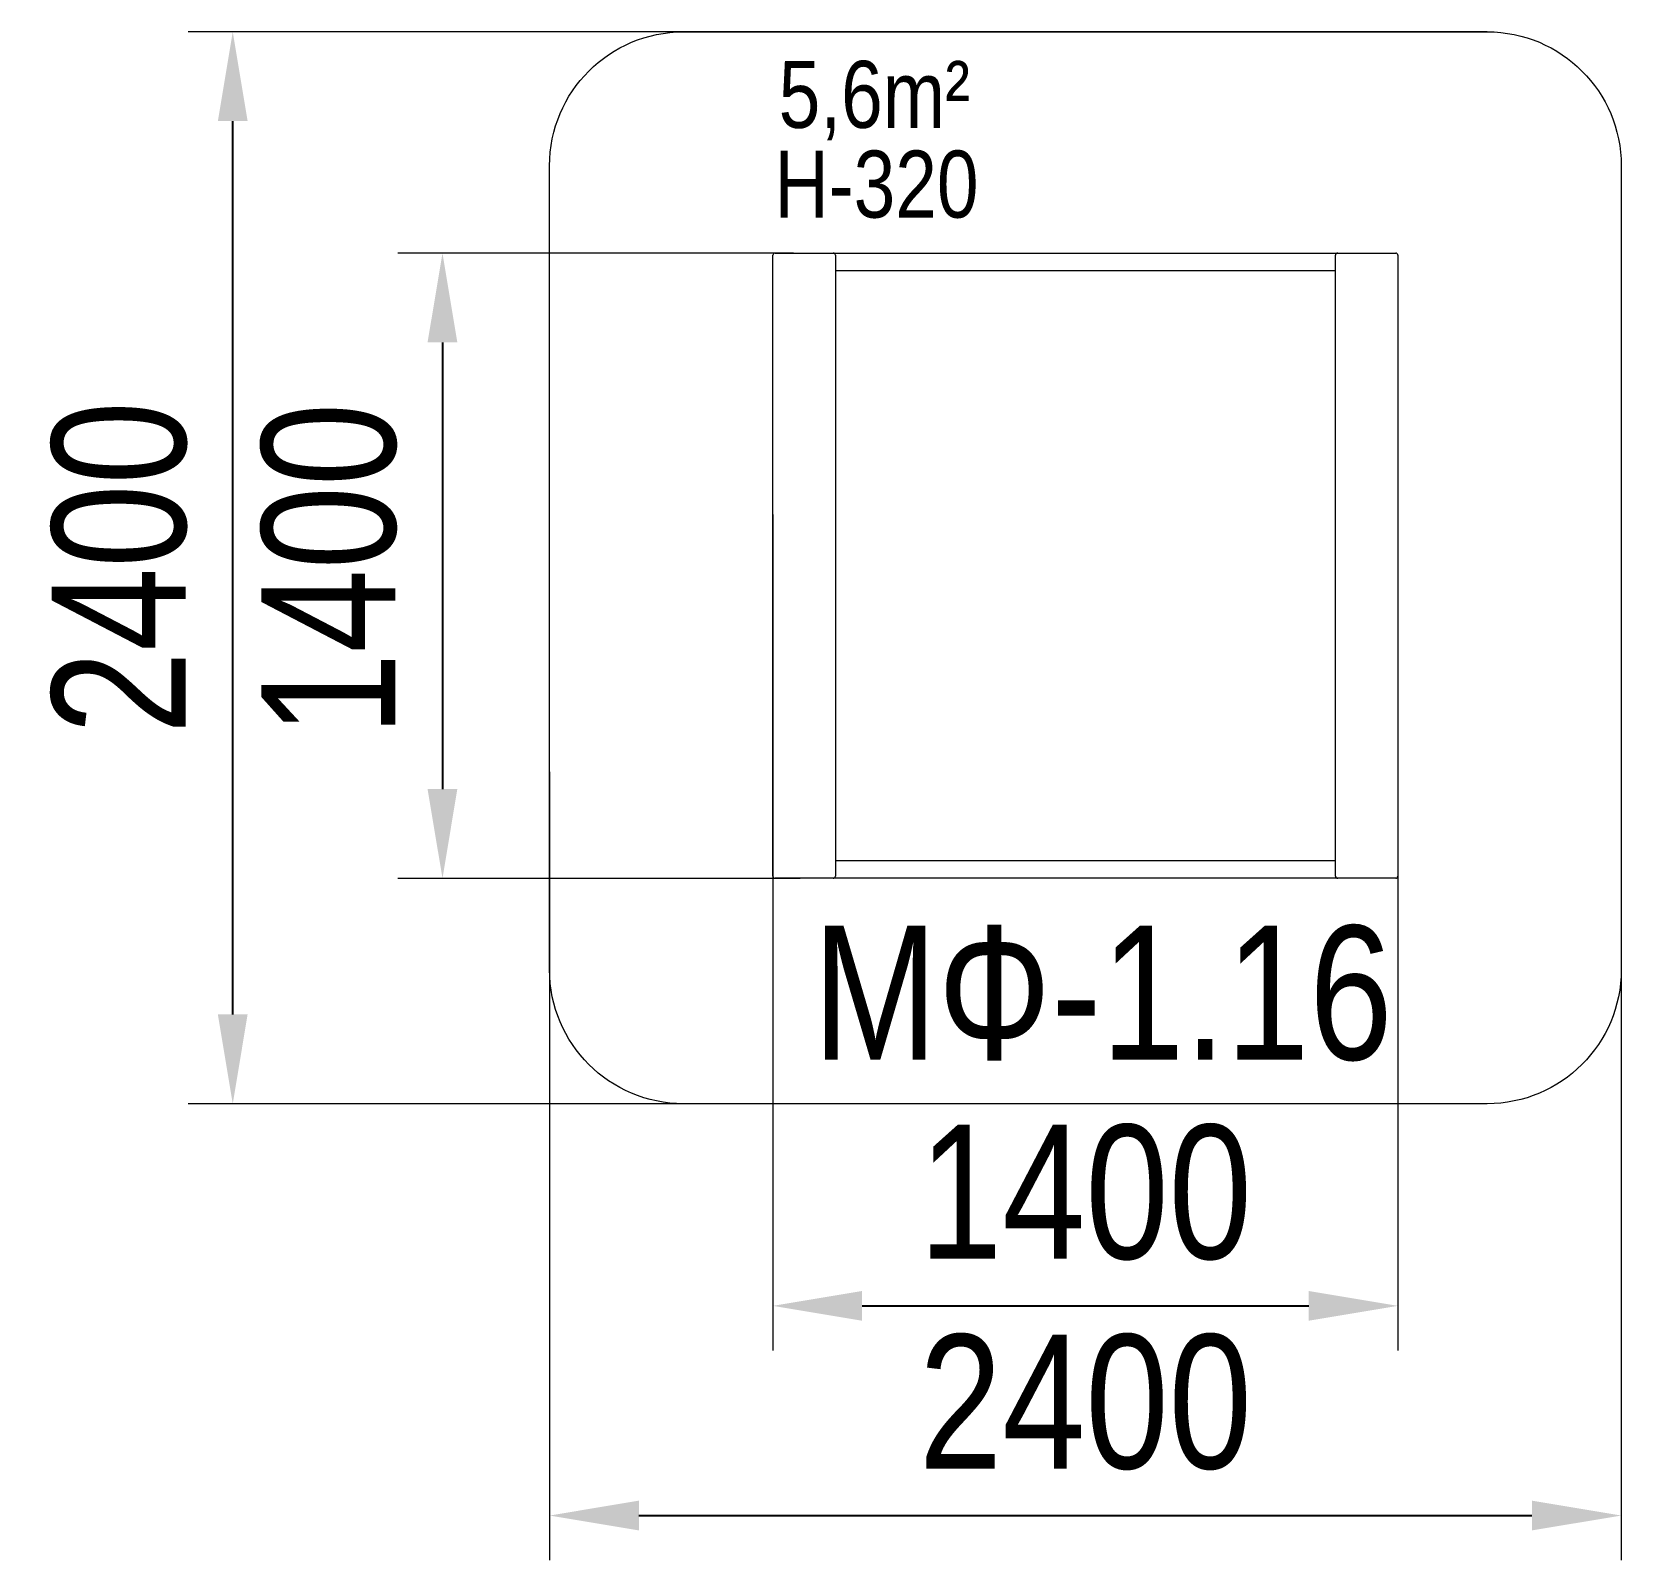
# Model space of a CAD drawing. Header units: millimetres. Extents: x -2346 to 1214, y -2099 to 1323.
import ezdxf

# ---------------------------------------------------------------- set-up
doc = ezdxf.new("R2010")
doc.units = ezdxf.units.MM
for name, color, linetype in [('DIKOM_АРТИКУЛ', 7, 'Continuous'), ('DIKOM_ЗОНА', 90, 'Continuous'), ('DIKOM_ОБЪЕКТ', 7, 'Continuous'), ('DIKOM_РАЗМЕР_ЗОНА', 7, 'Continuous'), ('DIKOM_РАЗМЕР_ОБЪЕКТА', 7, 'Continuous')]:
    doc.layers.add(name, color=color, linetype=linetype)
doc.styles.add('style1', font='arialbd.ttf', dxfattribs={"width": 0.8})
doc.dimstyles.new('1-50', dxfattribs={"dimtxt": 300, "dimasz": 200, "dimexe": 100, "dimexo": 0, "dimgap": 100, "dimtad": 1, "dimtxsty": 'style1', "dimcen": 200, "dimclrd": 7, "dimclre": 7, "dimclrt": 7, "dimadec": 1, "dimazin": 2, "dimtfac": 1, "dimtmove": 0, "dimatfit": 2, "dimfxl": 0, "dimlwd": 25, "dimlwe": 18, "dimarcsym": 0})

# ---------------------------------------------------------------- blocks, each defined once
blk = doc.blocks.new('*D0')
at = {"layer": 'Defpoints', "color": 0, "lineweight": 15, "transparency": 16777216}
for p in [(-1186.3, -333.8), (1213.7, -674.9), (1213.7, -1998.7)]:
    blk.add_point(p, dxfattribs=at)
at = {"layer": 'DIKOM_РАЗМЕР_ЗОНА', "color": 7, "lineweight": 18, "transparency": 16777216}
for p, q in [((-1186.3, -333.8), (-1186.3, -2098.7)), ((1213.7, -674.9), (1213.7, -2098.7))]:
    blk.add_line(p, q, dxfattribs=at)
at = {"layer": 'DIKOM_РАЗМЕР_ЗОНА', "color": 7, "lineweight": 25, "transparency": 16777216}
blk.add_line((-986.3, -1998.7), (1013.7, -1998.7), dxfattribs=at)
at = {"layer": 'DIKOM_РАЗМЕР_ЗОНА', "color": 7, "lineweight": 15, "transparency": 16777216}
for points in [[(-986.3, -1965.3), (-986.3, -2032), (-1186.3, -1998.7)], [(1013.7, -1965.3), (1013.7, -2032), (1213.7, -1998.7)]]:
    blk.add_solid(points, dxfattribs=at)
at = {"layer": 'DIKOM_РАЗМЕР_ЗОНА', "color": 7, "transparency": 16777216, "insert": (13.7, -1745.5), "char_height": 300, "attachment_point": 5, "style": 'style1'}
blk.add_mtext('{\\fArial|b0|i0|c204|p34;2400}', dxfattribs=at)
blk = doc.blocks.new('*D1')
at = {"layer": 'Defpoints', "color": 0, "lineweight": 15, "transparency": 16777216}
for p in [(-1895.9, 1323.4), (913.7, 1323.4), (913.7, -1076.6)]:
    blk.add_point(p, dxfattribs=at)
at = {"layer": 'DIKOM_РАЗМЕР_ЗОНА', "color": 7, "lineweight": 18, "transparency": 16777216}
for p, q in [((913.7, 1323.4), (-1995.9, 1323.4)), ((913.7, -1076.6), (-1995.9, -1076.6))]:
    blk.add_line(p, q, dxfattribs=at)
at = {"layer": 'DIKOM_РАЗМЕР_ЗОНА', "color": 7, "lineweight": 25, "transparency": 16777216}
blk.add_line((-1895.9, -876.6), (-1895.9, 1123.4), dxfattribs=at)
at = {"layer": 'DIKOM_РАЗМЕР_ЗОНА', "color": 7, "lineweight": 15, "transparency": 16777216}
for points in [[(-1929.3, 1123.4), (-1862.6, 1123.4), (-1895.9, 1323.4)], [(-1929.3, -876.6), (-1862.6, -876.6), (-1895.9, -1076.6)]]:
    blk.add_solid(points, dxfattribs=at)
at = {"layer": 'DIKOM_РАЗМЕР_ЗОНА', "color": 7, "lineweight": 200, "transparency": 16777216, "insert": (-2149.1, 123.4), "char_height": 300, "attachment_point": 5, "rotation": 90, "style": 'style1'}
blk.add_mtext('{\\fArial|b0|i0|c204|p34;2400}', dxfattribs=at)
blk = doc.blocks.new('*D2')
at = {"layer": 'Defpoints', "color": 0, "lineweight": 15, "transparency": 16777216}
for p in [(-640, 828), (-1426.2, -572), (-625.1, -572)]:
    blk.add_point(p, dxfattribs=at)
at = {"layer": 'DIKOM_РАЗМЕР_ОБЪЕКТА', "color": 7, "lineweight": 18, "transparency": 16777216}
for p, q in [((-640, 828), (-1526.2, 828)), ((-625.1, -572), (-1526.2, -572))]:
    blk.add_line(p, q, dxfattribs=at)
at = {"layer": 'DIKOM_РАЗМЕР_ОБЪЕКТА', "color": 7, "lineweight": 25, "transparency": 16777216}
blk.add_line((-1426.2, 628), (-1426.2, -372), dxfattribs=at)
at = {"layer": 'DIKOM_РАЗМЕР_ОБЪЕКТА', "color": 7, "lineweight": 15, "transparency": 16777216}
for points in [[(-1459.6, 628), (-1392.9, 628), (-1426.2, 828)], [(-1459.6, -372), (-1392.9, -372), (-1426.2, -572)]]:
    blk.add_solid(points, dxfattribs=at)
at = {"layer": 'DIKOM_РАЗМЕР_ОБЪЕКТА', "color": 7, "lineweight": 40, "transparency": 16777216, "insert": (-1679.4, 119.8), "char_height": 300, "attachment_point": 5, "rotation": 90, "style": 'style1'}
blk.add_mtext('{\\fArial|b0|i0|c204|p34;1400}', dxfattribs=at)
blk = doc.blocks.new('*D3')
at = {"layer": 'Defpoints', "color": 0, "lineweight": 15, "transparency": 16777216}
for p in [(-686.3, 242.5), (713.7, 242.5), (713.7, -1529.2)]:
    blk.add_point(p, dxfattribs=at)
at = {"layer": 'DIKOM_РАЗМЕР_ОБЪЕКТА', "color": 7, "lineweight": 18, "transparency": 16777216}
for p, q in [((-686.3, 242.5), (-686.3, -1629.2)), ((713.7, 242.5), (713.7, -1629.2))]:
    blk.add_line(p, q, dxfattribs=at)
at = {"layer": 'DIKOM_РАЗМЕР_ОБЪЕКТА', "color": 7, "lineweight": 25, "transparency": 16777216}
blk.add_line((-486.3, -1529.2), (513.7, -1529.2), dxfattribs=at)
at = {"layer": 'DIKOM_РАЗМЕР_ОБЪЕКТА', "color": 7, "lineweight": 15, "transparency": 16777216}
for points in [[(-486.3, -1495.9), (-486.3, -1562.5), (-686.3, -1529.2)], [(513.7, -1495.9), (513.7, -1562.5), (713.7, -1529.2)]]:
    blk.add_solid(points, dxfattribs=at)
at = {"layer": 'DIKOM_РАЗМЕР_ОБЪЕКТА', "color": 7, "lineweight": 40, "transparency": 16777216, "insert": (13.7, -1276), "char_height": 300, "attachment_point": 5, "style": 'style1'}
blk.add_mtext('{\\fArial|b0|i0|c204|p34;1400}', dxfattribs=at)

msp = doc.modelspace()

# ---------------------------------------------------------------- linework, layer by layer
at = {"layer": 'DIKOM_ЗОНА', "color": 3, "lineweight": 15}
msp.add_lwpolyline([(-886.349, -1076.592, -0.41421356), (-1186.349, -776.592), (-1186.349, 1023.408, -0.41421356), (-886.349, 1323.408), (913.651, 1323.408, -0.41421356), (1213.651, 1023.408), (1213.651, -776.592, -0.41421356), (913.651, -1076.592)], format="xyb", close=True, dxfattribs=at)
at = {"layer": 'DIKOM_ОБЪЕКТ', "lineweight": 15}
for p, q in [((-686.349, -566.972), (-686.349, 823.044)), ((-681.349, 828.044), (-551.349, 828.044)), ((-551.349, 828.044), (578.651, 828.044)), ((-546.349, 823.044), (-546.349, -566.956)), ((573.651, -566.956), (573.651, 823.044)), ((578.651, 828.044), (708.651, 828.044)), ((713.651, 823.044), (713.651, -566.975)), ((573.651, 788.044), (-546.349, 788.044)), ((-546.349, -531.761), (573.651, -531.761)), ((-551.349, -571.956), (-681.349, -571.956)), ((578.151, -571.761), (-550.849, -571.761)), ((708.651, -571.956), (578.651, -571.956))]:
    msp.add_line(p, q, dxfattribs=at)
for centre, start, end in [((-681.349, 823.044), 90, 180), ((-551.349, 823.044), 0, 90), ((578.651, 823.044), 90, 180), ((708.651, 823.044), 0, 90), ((-681.349, -566.956), 180, 270), ((-551.349, -566.956), 270, 0), ((578.651, -566.956), 180, 270), ((708.651, -566.956), 270, 0)]:
    msp.add_arc(centre, 5, start, end, dxfattribs=at)

# ---------------------------------------------------------------- texts
at = {"layer": 'DIKOM_АРТИКУЛ', "insert": (-596.7, -677.977), "char_height": 300, "attachment_point": 1, "style": 'style1'}
msp.add_mtext_dynamic_manual_height_columns('{\\fArial|b0|i0|c204|p34;MФ-1.16}', width=1310.35051, gutter_width=20, heights=[0], dxfattribs=at)
at = {"layer": 'DIKOM_РАЗМЕР_ОБЪЕКТА', "insert": (-673.226, 1258.305), "char_height": 150, "attachment_point": 1, "style": 'style1'}
msp.add_mtext_dynamic_manual_height_columns('{\\fArial|b0|i0|c204|p34;5,6m²}', width=5885.53069, gutter_width=20, heights=[0], dxfattribs=at)
at = {"layer": 'DIKOM_РАЗМЕР_ОБЪЕКТА', "insert": (-682.208, 1057.387), "char_height": 150, "width": 586.81455, "attachment_point": 1, "style": 'style1'}
msp.add_mtext('{\\fArial|b0|i0|c204|p34;H-320}', dxfattribs=at)

# ---------------------------------------------------------------- dimensions: what is measured, and where the dimension line sits
at = {"layer": 'DIKOM_РАЗМЕР_ЗОНА', "color": 3, "lineweight": 200}
dim = msp.add_linear_dim(base=(-1895.942, 1323.408), p1=(913.651, -1076.592), p2=(913.651, 1323.408), angle=90, text='{\\fArial|b0|i0|c204|p34;<>}', dimstyle='1-50', dxfattribs=at)
dim.commit()
dim.dimension.update_dxf_attribs({"geometry": '*D1', "text_midpoint": (-1895.942, 123.408), "dimtype": 160})
at = {"layer": 'DIKOM_РАЗМЕР_ЗОНА', "color": 3}
dim = msp.add_linear_dim(base=(1213.651, -1998.678), p1=(-1186.349, -333.771), p2=(1213.651, -674.857), text='{\\fArial|b0|i0|c204|p34;<>}', dimstyle='1-50', dxfattribs=at)
dim.commit()
dim.dimension.update_dxf_attribs({"geometry": '*D0', "text_midpoint": (13.651, -1998.678), "dimtype": 160})
at = {"layer": 'DIKOM_РАЗМЕР_ОБЪЕКТА', "lineweight": 40}
dim = msp.add_linear_dim(base=(-1426.229, -571.956), p1=(-639.969, 828.044), p2=(-625.129, -571.956), angle=90, text='{\\fArial|b0|i0|c204|p34;<>}', dimstyle='1-50', dxfattribs=at)
dim.commit()
dim.dimension.update_dxf_attribs({"geometry": '*D2', "text_midpoint": (-1426.229, 119.798), "dimtype": 160})
dim = msp.add_linear_dim(base=(713.651, -1529.201), p1=(-686.349, 242.497), p2=(713.651, 242.497), text='{\\fArial|b0|i0|c204|p34;<>}', dimstyle='1-50', dxfattribs=at)
dim.commit()
dim.dimension.update_dxf_attribs({"geometry": '*D3', "text_midpoint": (13.651, -1529.201), "dimtype": 160})

doc.saveas('drawing.dxf')
